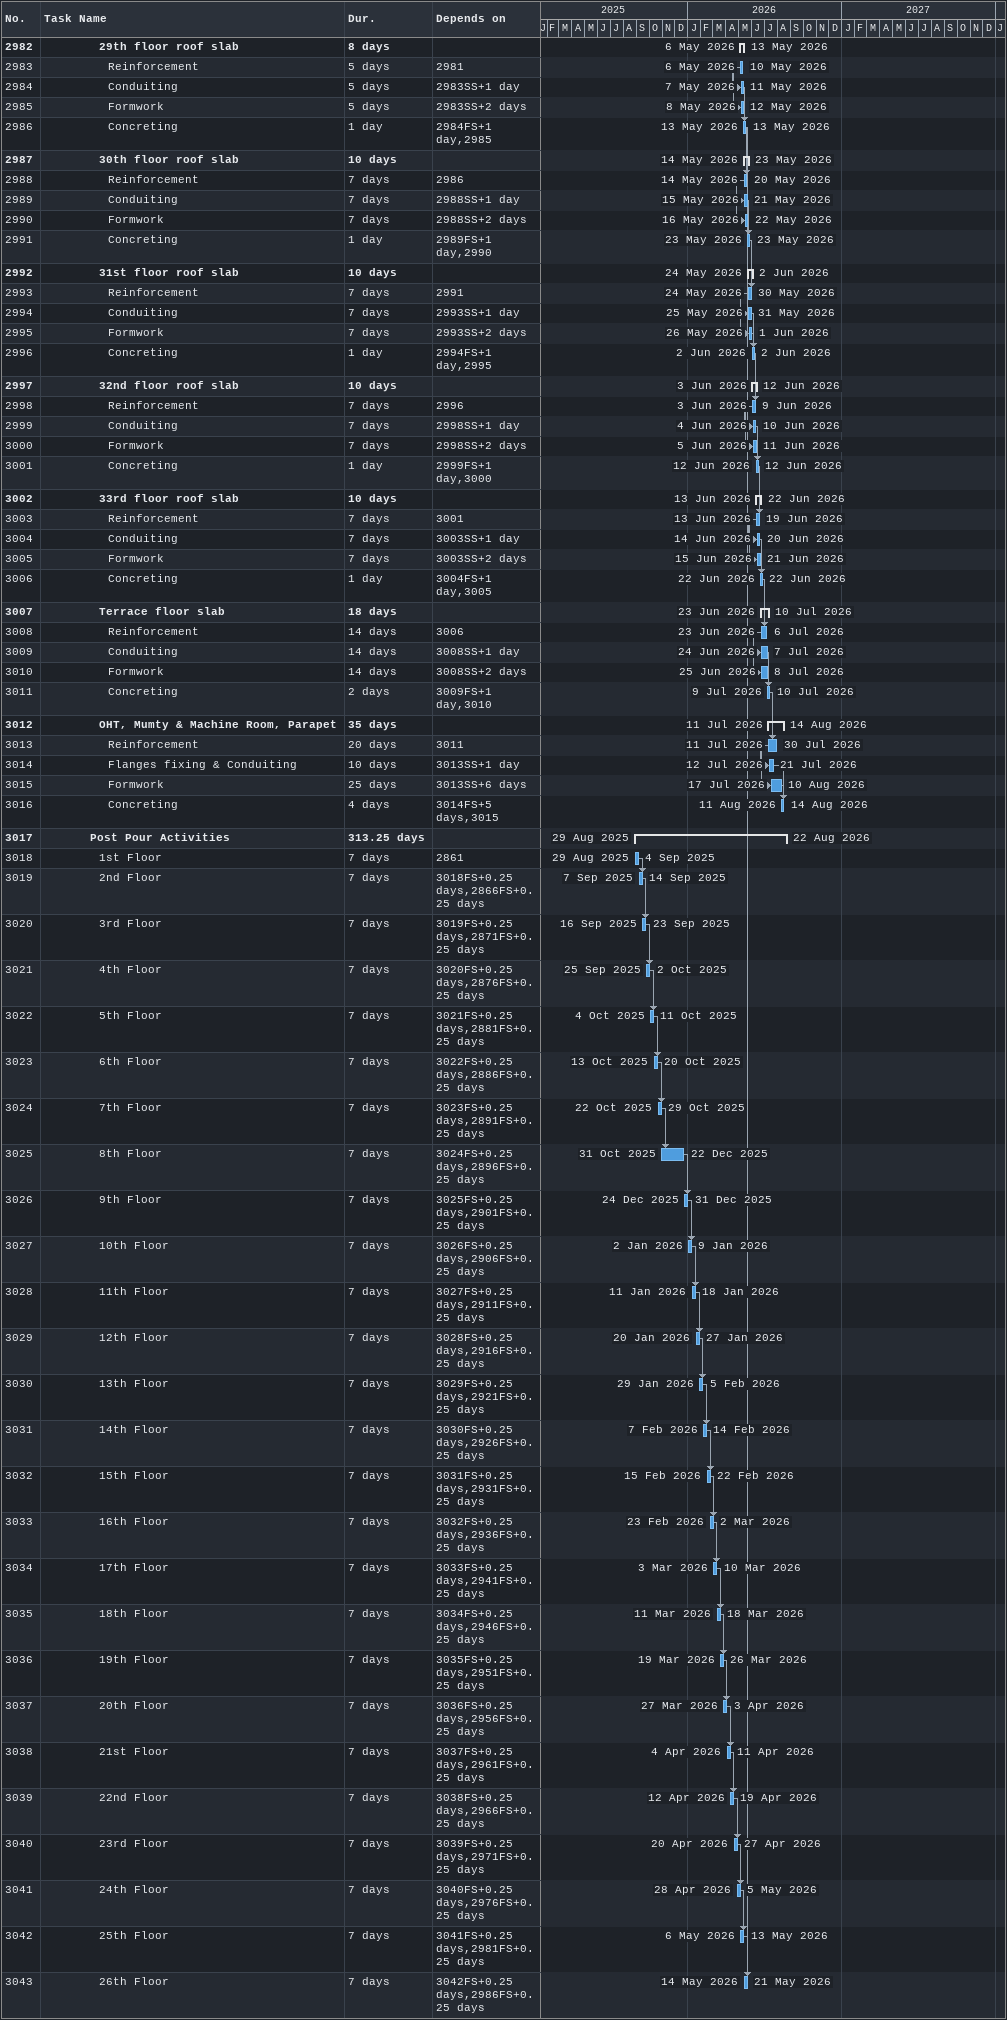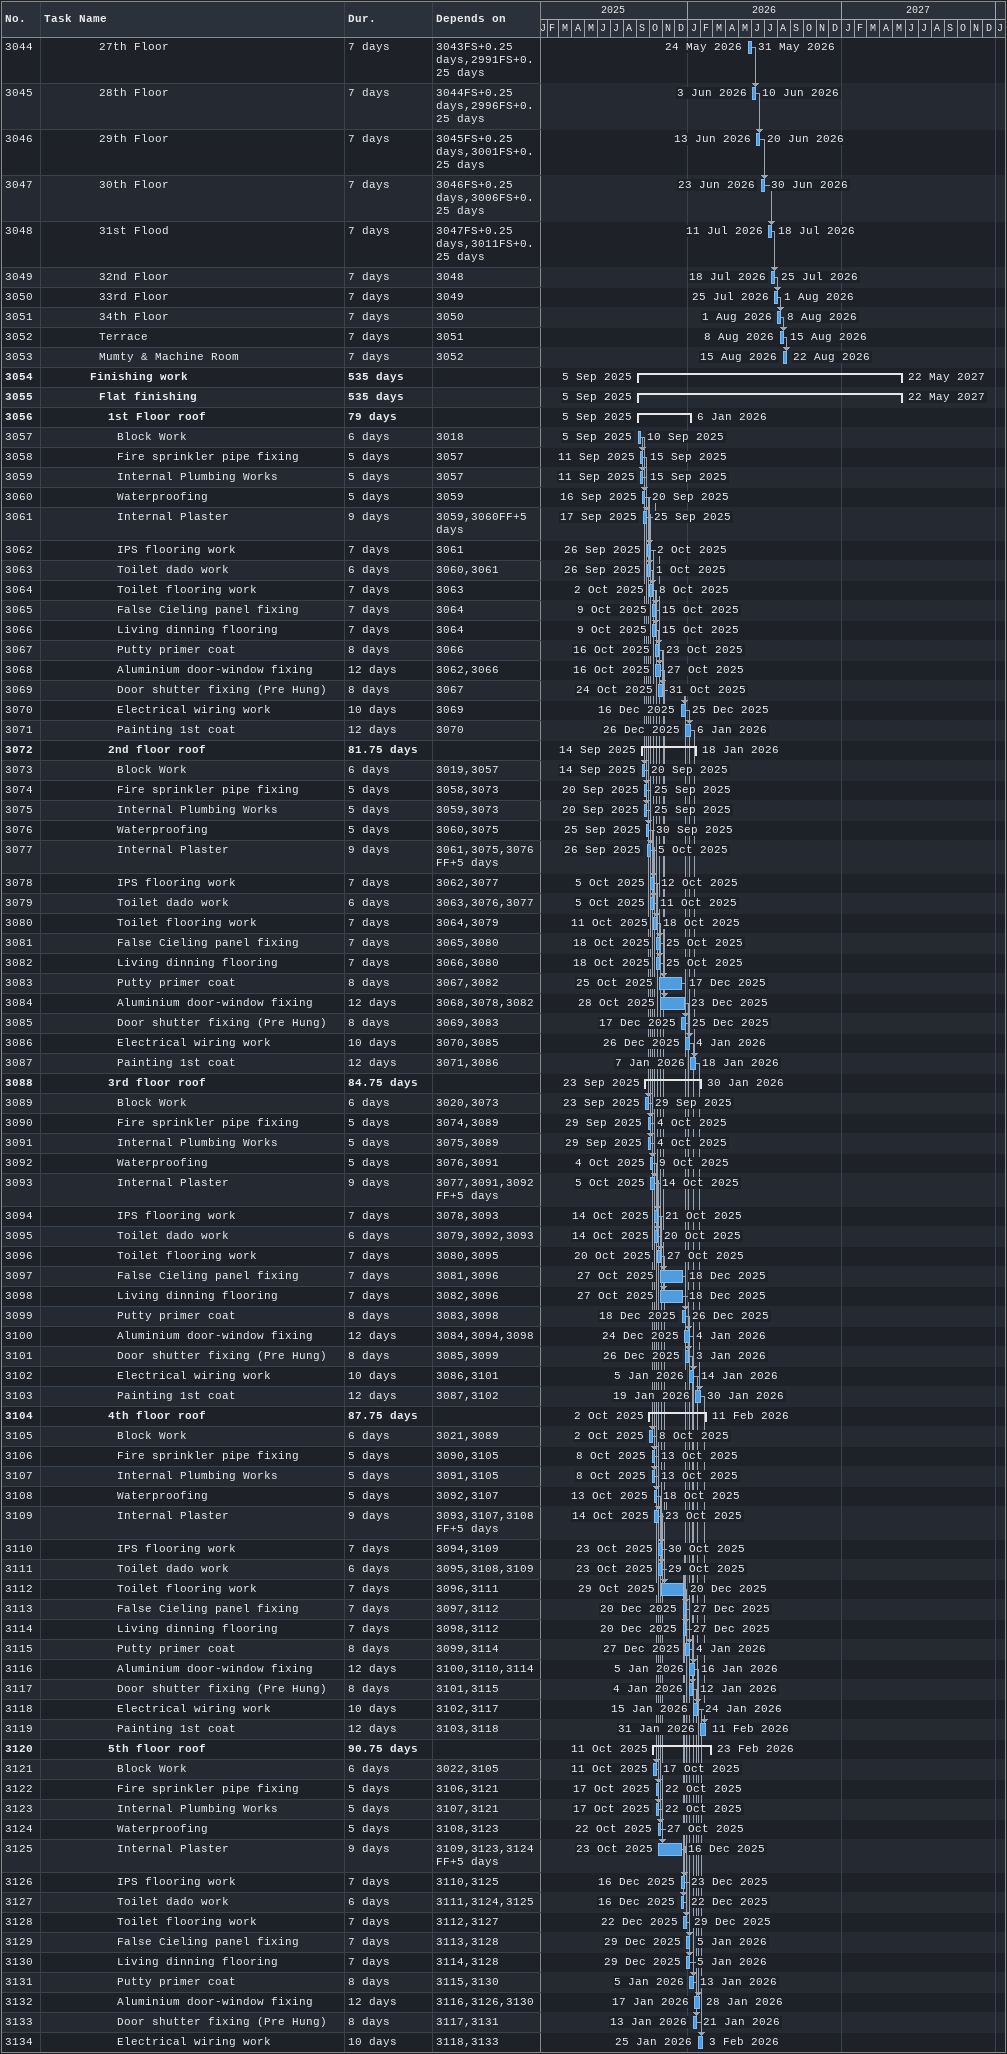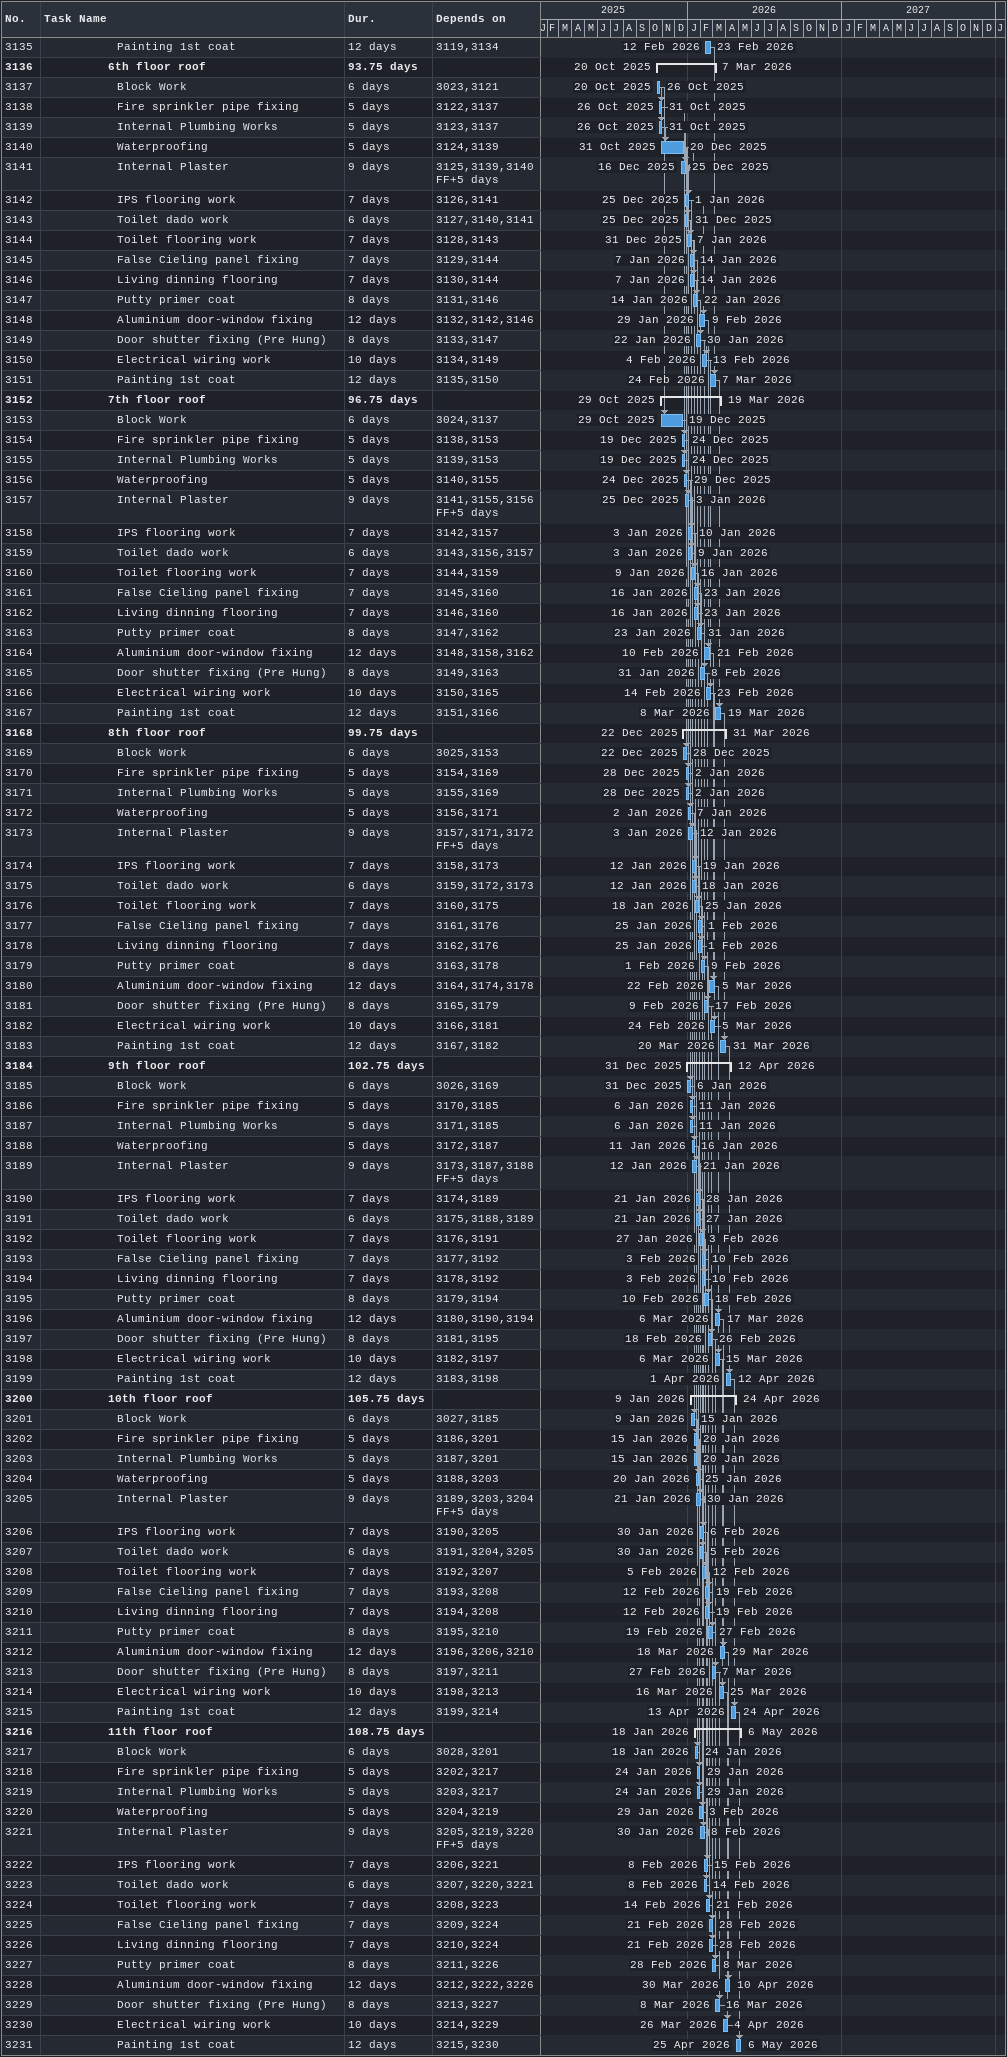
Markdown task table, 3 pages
| ID | Level | Task | Duration | Start | Finish | Predecessors |
|---|---|---|---|---|---|---|
| 2982 | 7 | **29th floor roof slab** | 8d | 2026-05-06 | 2026-05-13 |  |
| 2983 | 8 | Reinforcement | 5d | 2026-05-06 | 2026-05-10 | 2981 |
| 2984 | 8 | Conduiting | 5d | 2026-05-07 | 2026-05-11 | 2983SS+1d |
| 2985 | 8 | Formwork | 5d | 2026-05-08 | 2026-05-12 | 2983SS+2d |
| 2986 | 8 | Concreting | 1d | 2026-05-13 | 2026-05-13 | 2984FS+1d, 2985 |
| 2987 | 7 | **30th floor roof slab** | 10d | 2026-05-14 | 2026-05-23 |  |
| 2988 | 8 | Reinforcement | 7d | 2026-05-14 | 2026-05-20 | 2986 |
| 2989 | 8 | Conduiting | 7d | 2026-05-15 | 2026-05-21 | 2988SS+1d |
| 2990 | 8 | Formwork | 7d | 2026-05-16 | 2026-05-22 | 2988SS+2d |
| 2991 | 8 | Concreting | 1d | 2026-05-23 | 2026-05-23 | 2989FS+1d, 2990 |
| 2992 | 7 | **31st floor roof slab** | 10d | 2026-05-24 | 2026-06-02 |  |
| 2993 | 8 | Reinforcement | 7d | 2026-05-24 | 2026-05-30 | 2991 |
| 2994 | 8 | Conduiting | 7d | 2026-05-25 | 2026-05-31 | 2993SS+1d |
| 2995 | 8 | Formwork | 7d | 2026-05-26 | 2026-06-01 | 2993SS+2d |
| 2996 | 8 | Concreting | 1d | 2026-06-02 | 2026-06-02 | 2994FS+1d, 2995 |
| 2997 | 7 | **32nd floor roof slab** | 10d | 2026-06-03 | 2026-06-12 |  |
| 2998 | 8 | Reinforcement | 7d | 2026-06-03 | 2026-06-09 | 2996 |
| 2999 | 8 | Conduiting | 7d | 2026-06-04 | 2026-06-10 | 2998SS+1d |
| 3000 | 8 | Formwork | 7d | 2026-06-05 | 2026-06-11 | 2998SS+2d |
| 3001 | 8 | Concreting | 1d | 2026-06-12 | 2026-06-12 | 2999FS+1d, 3000 |
| 3002 | 7 | **33rd floor roof slab** | 10d | 2026-06-13 | 2026-06-22 |  |
| 3003 | 8 | Reinforcement | 7d | 2026-06-13 | 2026-06-19 | 3001 |
| 3004 | 8 | Conduiting | 7d | 2026-06-14 | 2026-06-20 | 3003SS+1d |
| 3005 | 8 | Formwork | 7d | 2026-06-15 | 2026-06-21 | 3003SS+2d |
| 3006 | 8 | Concreting | 1d | 2026-06-22 | 2026-06-22 | 3004FS+1d, 3005 |
| 3007 | 7 | **Terrace floor slab** | 18d | 2026-06-23 | 2026-07-10 |  |
| 3008 | 8 | Reinforcement | 14d | 2026-06-23 | 2026-07-06 | 3006 |
| 3009 | 8 | Conduiting | 14d | 2026-06-24 | 2026-07-07 | 3008SS+1d |
| 3010 | 8 | Formwork | 14d | 2026-06-25 | 2026-07-08 | 3008SS+2d |
| 3011 | 8 | Concreting | 2d | 2026-07-09 | 2026-07-10 | 3009FS+1d, 3010 |
| 3012 | 7 | **OHT, Mumty & Machine Room, Parapet** | 35d | 2026-07-11 | 2026-08-14 |  |
| 3013 | 8 | Reinforcement | 20d | 2026-07-11 | 2026-07-30 | 3011 |
| 3014 | 8 | Flanges fixing & Conduiting | 10d | 2026-07-12 | 2026-07-21 | 3013SS+1d |
| 3015 | 8 | Formwork | 25d | 2026-07-17 | 2026-08-10 | 3013SS+6d |
| 3016 | 8 | Concreting | 4d | 2026-08-11 | 2026-08-14 | 3014FS+5d, 3015 |
| 3017 | 6 | **Post Pour Activities** | 313.25d | 2025-08-29 | 2026-08-22 |  |
| 3018 | 7 | 1st Floor | 7d | 2025-08-29 | 2025-09-04 | 2861 |
| 3019 | 7 | 2nd Floor | 7d | 2025-09-07 | 2025-09-14 | 3018FS+0.25d, 2866FS+0.25d |
| 3020 | 7 | 3rd Floor | 7d | 2025-09-16 | 2025-09-23 | 3019FS+0.25d, 2871FS+0.25d |
| 3021 | 7 | 4th Floor | 7d | 2025-09-25 | 2025-10-02 | 3020FS+0.25d, 2876FS+0.25d |
| 3022 | 7 | 5th Floor | 7d | 2025-10-04 | 2025-10-11 | 3021FS+0.25d, 2881FS+0.25d |
| 3023 | 7 | 6th Floor | 7d | 2025-10-13 | 2025-10-20 | 3022FS+0.25d, 2886FS+0.25d |
| 3024 | 7 | 7th Floor | 7d | 2025-10-22 | 2025-10-29 | 3023FS+0.25d, 2891FS+0.25d |
| 3025 | 7 | 8th Floor | 7d | 2025-10-31 | 2025-12-22 | 3024FS+0.25d, 2896FS+0.25d |
| 3026 | 7 | 9th Floor | 7d | 2025-12-24 | 2025-12-31 | 3025FS+0.25d, 2901FS+0.25d |
| 3027 | 7 | 10th Floor | 7d | 2026-01-02 | 2026-01-09 | 3026FS+0.25d, 2906FS+0.25d |
| 3028 | 7 | 11th Floor | 7d | 2026-01-11 | 2026-01-18 | 3027FS+0.25d, 2911FS+0.25d |
| 3029 | 7 | 12th Floor | 7d | 2026-01-20 | 2026-01-27 | 3028FS+0.25d, 2916FS+0.25d |
| 3030 | 7 | 13th Floor | 7d | 2026-01-29 | 2026-02-05 | 3029FS+0.25d, 2921FS+0.25d |
| 3031 | 7 | 14th Floor | 7d | 2026-02-07 | 2026-02-14 | 3030FS+0.25d, 2926FS+0.25d |
| 3032 | 7 | 15th Floor | 7d | 2026-02-15 | 2026-02-22 | 3031FS+0.25d, 2931FS+0.25d |
| 3033 | 7 | 16th Floor | 7d | 2026-02-23 | 2026-03-02 | 3032FS+0.25d, 2936FS+0.25d |
| 3034 | 7 | 17th Floor | 7d | 2026-03-03 | 2026-03-10 | 3033FS+0.25d, 2941FS+0.25d |
| 3035 | 7 | 18th Floor | 7d | 2026-03-11 | 2026-03-18 | 3034FS+0.25d, 2946FS+0.25d |
| 3036 | 7 | 19th Floor | 7d | 2026-03-19 | 2026-03-26 | 3035FS+0.25d, 2951FS+0.25d |
| 3037 | 7 | 20th Floor | 7d | 2026-03-27 | 2026-04-03 | 3036FS+0.25d, 2956FS+0.25d |
| 3038 | 7 | 21st Floor | 7d | 2026-04-04 | 2026-04-11 | 3037FS+0.25d, 2961FS+0.25d |
| 3039 | 7 | 22nd Floor | 7d | 2026-04-12 | 2026-04-19 | 3038FS+0.25d, 2966FS+0.25d |
| 3040 | 7 | 23rd Floor | 7d | 2026-04-20 | 2026-04-27 | 3039FS+0.25d, 2971FS+0.25d |
| 3041 | 7 | 24th Floor | 7d | 2026-04-28 | 2026-05-05 | 3040FS+0.25d, 2976FS+0.25d |
| 3042 | 7 | 25th Floor | 7d | 2026-05-06 | 2026-05-13 | 3041FS+0.25d, 2981FS+0.25d |
| 3043 | 7 | 26th Floor | 7d | 2026-05-14 | 2026-05-21 | 3042FS+0.25d, 2986FS+0.25d |
| 3044 | 7 | 27th Floor | 7d | 2026-05-24 | 2026-05-31 | 3043FS+0.25d, 2991FS+0.25d |
| 3045 | 7 | 28th Floor | 7d | 2026-06-03 | 2026-06-10 | 3044FS+0.25d, 2996FS+0.25d |
| 3046 | 7 | 29th Floor | 7d | 2026-06-13 | 2026-06-20 | 3045FS+0.25d, 3001FS+0.25d |
| 3047 | 7 | 30th Floor | 7d | 2026-06-23 | 2026-06-30 | 3046FS+0.25d, 3006FS+0.25d |
| 3048 | 7 | 31st Flood | 7d | 2026-07-11 | 2026-07-18 | 3047FS+0.25d, 3011FS+0.25d |
| 3049 | 7 | 32nd Floor | 7d | 2026-07-18 | 2026-07-25 | 3048 |
| 3050 | 7 | 33rd Floor | 7d | 2026-07-25 | 2026-08-01 | 3049 |
| 3051 | 7 | 34th Floor | 7d | 2026-08-01 | 2026-08-08 | 3050 |
| 3052 | 7 | Terrace | 7d | 2026-08-08 | 2026-08-15 | 3051 |
| 3053 | 7 | Mumty & Machine Room | 7d | 2026-08-15 | 2026-08-22 | 3052 |
| 3054 | 6 | **Finishing work** | 535d | 2025-09-05 | 2027-05-22 |  |
| 3055 | 7 | **Flat finishing** | 535d | 2025-09-05 | 2027-05-22 |  |
| 3056 | 8 | **1st Floor roof** | 79d | 2025-09-05 | 2026-01-06 |  |
| 3057 | 9 | Block Work | 6d | 2025-09-05 | 2025-09-10 | 3018 |
| 3058 | 9 | Fire sprinkler pipe fixing | 5d | 2025-09-11 | 2025-09-15 | 3057 |
| 3059 | 9 | Internal Plumbing Works | 5d | 2025-09-11 | 2025-09-15 | 3057 |
| 3060 | 9 | Waterproofing | 5d | 2025-09-16 | 2025-09-20 | 3059 |
| 3061 | 9 | Internal Plaster | 9d | 2025-09-17 | 2025-09-25 | 3059, 3060FF+5d |
| 3062 | 9 | IPS flooring work | 7d | 2025-09-26 | 2025-10-02 | 3061 |
| 3063 | 9 | Toilet dado work | 6d | 2025-09-26 | 2025-10-01 | 3060, 3061 |
| 3064 | 9 | Toilet flooring work | 7d | 2025-10-02 | 2025-10-08 | 3063 |
| 3065 | 9 | False Cieling panel fixing | 7d | 2025-10-09 | 2025-10-15 | 3064 |
| 3066 | 9 | Living dinning flooring | 7d | 2025-10-09 | 2025-10-15 | 3064 |
| 3067 | 9 | Putty primer coat | 8d | 2025-10-16 | 2025-10-23 | 3066 |
| 3068 | 9 | Aluminium door-window fixing | 12d | 2025-10-16 | 2025-10-27 | 3062, 3066 |
| 3069 | 9 | Door shutter fixing (Pre Hung) | 8d | 2025-10-24 | 2025-10-31 | 3067 |
| 3070 | 9 | Electrical wiring work | 10d | 2025-12-16 | 2025-12-25 | 3069 |
| 3071 | 9 | Painting 1st coat | 12d | 2025-12-26 | 2026-01-06 | 3070 |
| 3072 | 8 | **2nd floor roof** | 81.75d | 2025-09-14 | 2026-01-18 |  |
| 3073 | 9 | Block Work | 6d | 2025-09-14 | 2025-09-20 | 3019, 3057 |
| 3074 | 9 | Fire sprinkler pipe fixing | 5d | 2025-09-20 | 2025-09-25 | 3058, 3073 |
| 3075 | 9 | Internal Plumbing Works | 5d | 2025-09-20 | 2025-09-25 | 3059, 3073 |
| 3076 | 9 | Waterproofing | 5d | 2025-09-25 | 2025-09-30 | 3060, 3075 |
| 3077 | 9 | Internal Plaster | 9d | 2025-09-26 | 2025-10-05 | 3061, 3075, 3076FF+5d |
| 3078 | 9 | IPS flooring work | 7d | 2025-10-05 | 2025-10-12 | 3062, 3077 |
| 3079 | 9 | Toilet dado work | 6d | 2025-10-05 | 2025-10-11 | 3063, 3076, 3077 |
| 3080 | 9 | Toilet flooring work | 7d | 2025-10-11 | 2025-10-18 | 3064, 3079 |
| 3081 | 9 | False Cieling panel fixing | 7d | 2025-10-18 | 2025-10-25 | 3065, 3080 |
| 3082 | 9 | Living dinning flooring | 7d | 2025-10-18 | 2025-10-25 | 3066, 3080 |
| 3083 | 9 | Putty primer coat | 8d | 2025-10-25 | 2025-12-17 | 3067, 3082 |
| 3084 | 9 | Aluminium door-window fixing | 12d | 2025-10-28 | 2025-12-23 | 3068, 3078, 3082 |
| 3085 | 9 | Door shutter fixing (Pre Hung) | 8d | 2025-12-17 | 2025-12-25 | 3069, 3083 |
| 3086 | 9 | Electrical wiring work | 10d | 2025-12-26 | 2026-01-04 | 3070, 3085 |
| 3087 | 9 | Painting 1st coat | 12d | 2026-01-07 | 2026-01-18 | 3071, 3086 |
| 3088 | 8 | **3rd floor roof** | 84.75d | 2025-09-23 | 2026-01-30 |  |
| 3089 | 9 | Block Work | 6d | 2025-09-23 | 2025-09-29 | 3020, 3073 |
| 3090 | 9 | Fire sprinkler pipe fixing | 5d | 2025-09-29 | 2025-10-04 | 3074, 3089 |
| 3091 | 9 | Internal Plumbing Works | 5d | 2025-09-29 | 2025-10-04 | 3075, 3089 |
| 3092 | 9 | Waterproofing | 5d | 2025-10-04 | 2025-10-09 | 3076, 3091 |
| 3093 | 9 | Internal Plaster | 9d | 2025-10-05 | 2025-10-14 | 3077, 3091, 3092FF+5d |
| 3094 | 9 | IPS flooring work | 7d | 2025-10-14 | 2025-10-21 | 3078, 3093 |
| 3095 | 9 | Toilet dado work | 6d | 2025-10-14 | 2025-10-20 | 3079, 3092, 3093 |
| 3096 | 9 | Toilet flooring work | 7d | 2025-10-20 | 2025-10-27 | 3080, 3095 |
| 3097 | 9 | False Cieling panel fixing | 7d | 2025-10-27 | 2025-12-18 | 3081, 3096 |
| 3098 | 9 | Living dinning flooring | 7d | 2025-10-27 | 2025-12-18 | 3082, 3096 |
| 3099 | 9 | Putty primer coat | 8d | 2025-12-18 | 2025-12-26 | 3083, 3098 |
| 3100 | 9 | Aluminium door-window fixing | 12d | 2025-12-24 | 2026-01-04 | 3084, 3094, 3098 |
| 3101 | 9 | Door shutter fixing (Pre Hung) | 8d | 2025-12-26 | 2026-01-03 | 3085, 3099 |
| 3102 | 9 | Electrical wiring work | 10d | 2026-01-05 | 2026-01-14 | 3086, 3101 |
| 3103 | 9 | Painting 1st coat | 12d | 2026-01-19 | 2026-01-30 | 3087, 3102 |
| 3104 | 8 | **4th floor roof** | 87.75d | 2025-10-02 | 2026-02-11 |  |
| 3105 | 9 | Block Work | 6d | 2025-10-02 | 2025-10-08 | 3021, 3089 |
| 3106 | 9 | Fire sprinkler pipe fixing | 5d | 2025-10-08 | 2025-10-13 | 3090, 3105 |
| 3107 | 9 | Internal Plumbing Works | 5d | 2025-10-08 | 2025-10-13 | 3091, 3105 |
| 3108 | 9 | Waterproofing | 5d | 2025-10-13 | 2025-10-18 | 3092, 3107 |
| 3109 | 9 | Internal Plaster | 9d | 2025-10-14 | 2025-10-23 | 3093, 3107, 3108FF+5d |
| 3110 | 9 | IPS flooring work | 7d | 2025-10-23 | 2025-10-30 | 3094, 3109 |
| 3111 | 9 | Toilet dado work | 6d | 2025-10-23 | 2025-10-29 | 3095, 3108, 3109 |
| 3112 | 9 | Toilet flooring work | 7d | 2025-10-29 | 2025-12-20 | 3096, 3111 |
| 3113 | 9 | False Cieling panel fixing | 7d | 2025-12-20 | 2025-12-27 | 3097, 3112 |
| 3114 | 9 | Living dinning flooring | 7d | 2025-12-20 | 2025-12-27 | 3098, 3112 |
| 3115 | 9 | Putty primer coat | 8d | 2025-12-27 | 2026-01-04 | 3099, 3114 |
| 3116 | 9 | Aluminium door-window fixing | 12d | 2026-01-05 | 2026-01-16 | 3100, 3110, 3114 |
| 3117 | 9 | Door shutter fixing (Pre Hung) | 8d | 2026-01-04 | 2026-01-12 | 3101, 3115 |
| 3118 | 9 | Electrical wiring work | 10d | 2026-01-15 | 2026-01-24 | 3102, 3117 |
| 3119 | 9 | Painting 1st coat | 12d | 2026-01-31 | 2026-02-11 | 3103, 3118 |
| 3120 | 8 | **5th floor roof** | 90.75d | 2025-10-11 | 2026-02-23 |  |
| 3121 | 9 | Block Work | 6d | 2025-10-11 | 2025-10-17 | 3022, 3105 |
| 3122 | 9 | Fire sprinkler pipe fixing | 5d | 2025-10-17 | 2025-10-22 | 3106, 3121 |
| 3123 | 9 | Internal Plumbing Works | 5d | 2025-10-17 | 2025-10-22 | 3107, 3121 |
| 3124 | 9 | Waterproofing | 5d | 2025-10-22 | 2025-10-27 | 3108, 3123 |
| 3125 | 9 | Internal Plaster | 9d | 2025-10-23 | 2025-12-16 | 3109, 3123, 3124FF+5d |
| 3126 | 9 | IPS flooring work | 7d | 2025-12-16 | 2025-12-23 | 3110, 3125 |
| 3127 | 9 | Toilet dado work | 6d | 2025-12-16 | 2025-12-22 | 3111, 3124, 3125 |
| 3128 | 9 | Toilet flooring work | 7d | 2025-12-22 | 2025-12-29 | 3112, 3127 |
| 3129 | 9 | False Cieling panel fixing | 7d | 2025-12-29 | 2026-01-05 | 3113, 3128 |
| 3130 | 9 | Living dinning flooring | 7d | 2025-12-29 | 2026-01-05 | 3114, 3128 |
| 3131 | 9 | Putty primer coat | 8d | 2026-01-05 | 2026-01-13 | 3115, 3130 |
| 3132 | 9 | Aluminium door-window fixing | 12d | 2026-01-17 | 2026-01-28 | 3116, 3126, 3130 |
| 3133 | 9 | Door shutter fixing (Pre Hung) | 8d | 2026-01-13 | 2026-01-21 | 3117, 3131 |
| 3134 | 9 | Electrical wiring work | 10d | 2026-01-25 | 2026-02-03 | 3118, 3133 |
| 3135 | 9 | Painting 1st coat | 12d | 2026-02-12 | 2026-02-23 | 3119, 3134 |
| 3136 | 8 | **6th floor roof** | 93.75d | 2025-10-20 | 2026-03-07 |  |
| 3137 | 9 | Block Work | 6d | 2025-10-20 | 2025-10-26 | 3023, 3121 |
| 3138 | 9 | Fire sprinkler pipe fixing | 5d | 2025-10-26 | 2025-10-31 | 3122, 3137 |
| 3139 | 9 | Internal Plumbing Works | 5d | 2025-10-26 | 2025-10-31 | 3123, 3137 |
| 3140 | 9 | Waterproofing | 5d | 2025-10-31 | 2025-12-20 | 3124, 3139 |
| 3141 | 9 | Internal Plaster | 9d | 2025-12-16 | 2025-12-25 | 3125, 3139, 3140FF+5d |
| 3142 | 9 | IPS flooring work | 7d | 2025-12-25 | 2026-01-01 | 3126, 3141 |
| 3143 | 9 | Toilet dado work | 6d | 2025-12-25 | 2025-12-31 | 3127, 3140, 3141 |
| 3144 | 9 | Toilet flooring work | 7d | 2025-12-31 | 2026-01-07 | 3128, 3143 |
| 3145 | 9 | False Cieling panel fixing | 7d | 2026-01-07 | 2026-01-14 | 3129, 3144 |
| 3146 | 9 | Living dinning flooring | 7d | 2026-01-07 | 2026-01-14 | 3130, 3144 |
| 3147 | 9 | Putty primer coat | 8d | 2026-01-14 | 2026-01-22 | 3131, 3146 |
| 3148 | 9 | Aluminium door-window fixing | 12d | 2026-01-29 | 2026-02-09 | 3132, 3142, 3146 |
| 3149 | 9 | Door shutter fixing (Pre Hung) | 8d | 2026-01-22 | 2026-01-30 | 3133, 3147 |
| 3150 | 9 | Electrical wiring work | 10d | 2026-02-04 | 2026-02-13 | 3134, 3149 |
| 3151 | 9 | Painting 1st coat | 12d | 2026-02-24 | 2026-03-07 | 3135, 3150 |
| 3152 | 8 | **7th floor roof** | 96.75d | 2025-10-29 | 2026-03-19 |  |
| 3153 | 9 | Block Work | 6d | 2025-10-29 | 2025-12-19 | 3024, 3137 |
| 3154 | 9 | Fire sprinkler pipe fixing | 5d | 2025-12-19 | 2025-12-24 | 3138, 3153 |
| 3155 | 9 | Internal Plumbing Works | 5d | 2025-12-19 | 2025-12-24 | 3139, 3153 |
| 3156 | 9 | Waterproofing | 5d | 2025-12-24 | 2025-12-29 | 3140, 3155 |
| 3157 | 9 | Internal Plaster | 9d | 2025-12-25 | 2026-01-03 | 3141, 3155, 3156FF+5d |
| 3158 | 9 | IPS flooring work | 7d | 2026-01-03 | 2026-01-10 | 3142, 3157 |
| 3159 | 9 | Toilet dado work | 6d | 2026-01-03 | 2026-01-09 | 3143, 3156, 3157 |
| 3160 | 9 | Toilet flooring work | 7d | 2026-01-09 | 2026-01-16 | 3144, 3159 |
| 3161 | 9 | False Cieling panel fixing | 7d | 2026-01-16 | 2026-01-23 | 3145, 3160 |
| 3162 | 9 | Living dinning flooring | 7d | 2026-01-16 | 2026-01-23 | 3146, 3160 |
| 3163 | 9 | Putty primer coat | 8d | 2026-01-23 | 2026-01-31 | 3147, 3162 |
| 3164 | 9 | Aluminium door-window fixing | 12d | 2026-02-10 | 2026-02-21 | 3148, 3158, 3162 |
| 3165 | 9 | Door shutter fixing (Pre Hung) | 8d | 2026-01-31 | 2026-02-08 | 3149, 3163 |
| 3166 | 9 | Electrical wiring work | 10d | 2026-02-14 | 2026-02-23 | 3150, 3165 |
| 3167 | 9 | Painting 1st coat | 12d | 2026-03-08 | 2026-03-19 | 3151, 3166 |
| 3168 | 8 | **8th floor roof** | 99.75d | 2025-12-22 | 2026-03-31 |  |
| 3169 | 9 | Block Work | 6d | 2025-12-22 | 2025-12-28 | 3025, 3153 |
| 3170 | 9 | Fire sprinkler pipe fixing | 5d | 2025-12-28 | 2026-01-02 | 3154, 3169 |
| 3171 | 9 | Internal Plumbing Works | 5d | 2025-12-28 | 2026-01-02 | 3155, 3169 |
| 3172 | 9 | Waterproofing | 5d | 2026-01-02 | 2026-01-07 | 3156, 3171 |
| 3173 | 9 | Internal Plaster | 9d | 2026-01-03 | 2026-01-12 | 3157, 3171, 3172FF+5d |
| 3174 | 9 | IPS flooring work | 7d | 2026-01-12 | 2026-01-19 | 3158, 3173 |
| 3175 | 9 | Toilet dado work | 6d | 2026-01-12 | 2026-01-18 | 3159, 3172, 3173 |
| 3176 | 9 | Toilet flooring work | 7d | 2026-01-18 | 2026-01-25 | 3160, 3175 |
| 3177 | 9 | False Cieling panel fixing | 7d | 2026-01-25 | 2026-02-01 | 3161, 3176 |
| 3178 | 9 | Living dinning flooring | 7d | 2026-01-25 | 2026-02-01 | 3162, 3176 |
| 3179 | 9 | Putty primer coat | 8d | 2026-02-01 | 2026-02-09 | 3163, 3178 |
| 3180 | 9 | Aluminium door-window fixing | 12d | 2026-02-22 | 2026-03-05 | 3164, 3174, 3178 |
| 3181 | 9 | Door shutter fixing (Pre Hung) | 8d | 2026-02-09 | 2026-02-17 | 3165, 3179 |
| 3182 | 9 | Electrical wiring work | 10d | 2026-02-24 | 2026-03-05 | 3166, 3181 |
| 3183 | 9 | Painting 1st coat | 12d | 2026-03-20 | 2026-03-31 | 3167, 3182 |
| 3184 | 8 | **9th floor roof** | 102.75d | 2025-12-31 | 2026-04-12 |  |
| 3185 | 9 | Block Work | 6d | 2025-12-31 | 2026-01-06 | 3026, 3169 |
| 3186 | 9 | Fire sprinkler pipe fixing | 5d | 2026-01-06 | 2026-01-11 | 3170, 3185 |
| 3187 | 9 | Internal Plumbing Works | 5d | 2026-01-06 | 2026-01-11 | 3171, 3185 |
| 3188 | 9 | Waterproofing | 5d | 2026-01-11 | 2026-01-16 | 3172, 3187 |
| 3189 | 9 | Internal Plaster | 9d | 2026-01-12 | 2026-01-21 | 3173, 3187, 3188FF+5d |
| 3190 | 9 | IPS flooring work | 7d | 2026-01-21 | 2026-01-28 | 3174, 3189 |
| 3191 | 9 | Toilet dado work | 6d | 2026-01-21 | 2026-01-27 | 3175, 3188, 3189 |
| 3192 | 9 | Toilet flooring work | 7d | 2026-01-27 | 2026-02-03 | 3176, 3191 |
| 3193 | 9 | False Cieling panel fixing | 7d | 2026-02-03 | 2026-02-10 | 3177, 3192 |
| 3194 | 9 | Living dinning flooring | 7d | 2026-02-03 | 2026-02-10 | 3178, 3192 |
| 3195 | 9 | Putty primer coat | 8d | 2026-02-10 | 2026-02-18 | 3179, 3194 |
| 3196 | 9 | Aluminium door-window fixing | 12d | 2026-03-06 | 2026-03-17 | 3180, 3190, 3194 |
| 3197 | 9 | Door shutter fixing (Pre Hung) | 8d | 2026-02-18 | 2026-02-26 | 3181, 3195 |
| 3198 | 9 | Electrical wiring work | 10d | 2026-03-06 | 2026-03-15 | 3182, 3197 |
| 3199 | 9 | Painting 1st coat | 12d | 2026-04-01 | 2026-04-12 | 3183, 3198 |
| 3200 | 8 | **10th floor roof** | 105.75d | 2026-01-09 | 2026-04-24 |  |
| 3201 | 9 | Block Work | 6d | 2026-01-09 | 2026-01-15 | 3027, 3185 |
| 3202 | 9 | Fire sprinkler pipe fixing | 5d | 2026-01-15 | 2026-01-20 | 3186, 3201 |
| 3203 | 9 | Internal Plumbing Works | 5d | 2026-01-15 | 2026-01-20 | 3187, 3201 |
| 3204 | 9 | Waterproofing | 5d | 2026-01-20 | 2026-01-25 | 3188, 3203 |
| 3205 | 9 | Internal Plaster | 9d | 2026-01-21 | 2026-01-30 | 3189, 3203, 3204FF+5d |
| 3206 | 9 | IPS flooring work | 7d | 2026-01-30 | 2026-02-06 | 3190, 3205 |
| 3207 | 9 | Toilet dado work | 6d | 2026-01-30 | 2026-02-05 | 3191, 3204, 3205 |
| 3208 | 9 | Toilet flooring work | 7d | 2026-02-05 | 2026-02-12 | 3192, 3207 |
| 3209 | 9 | False Cieling panel fixing | 7d | 2026-02-12 | 2026-02-19 | 3193, 3208 |
| 3210 | 9 | Living dinning flooring | 7d | 2026-02-12 | 2026-02-19 | 3194, 3208 |
| 3211 | 9 | Putty primer coat | 8d | 2026-02-19 | 2026-02-27 | 3195, 3210 |
| 3212 | 9 | Aluminium door-window fixing | 12d | 2026-03-18 | 2026-03-29 | 3196, 3206, 3210 |
| 3213 | 9 | Door shutter fixing (Pre Hung) | 8d | 2026-02-27 | 2026-03-07 | 3197, 3211 |
| 3214 | 9 | Electrical wiring work | 10d | 2026-03-16 | 2026-03-25 | 3198, 3213 |
| 3215 | 9 | Painting 1st coat | 12d | 2026-04-13 | 2026-04-24 | 3199, 3214 |
| 3216 | 8 | **11th floor roof** | 108.75d | 2026-01-18 | 2026-05-06 |  |
| 3217 | 9 | Block Work | 6d | 2026-01-18 | 2026-01-24 | 3028, 3201 |
| 3218 | 9 | Fire sprinkler pipe fixing | 5d | 2026-01-24 | 2026-01-29 | 3202, 3217 |
| 3219 | 9 | Internal Plumbing Works | 5d | 2026-01-24 | 2026-01-29 | 3203, 3217 |
| 3220 | 9 | Waterproofing | 5d | 2026-01-29 | 2026-02-03 | 3204, 3219 |
| 3221 | 9 | Internal Plaster | 9d | 2026-01-30 | 2026-02-08 | 3205, 3219, 3220FF+5d |
| 3222 | 9 | IPS flooring work | 7d | 2026-02-08 | 2026-02-15 | 3206, 3221 |
| 3223 | 9 | Toilet dado work | 6d | 2026-02-08 | 2026-02-14 | 3207, 3220, 3221 |
| 3224 | 9 | Toilet flooring work | 7d | 2026-02-14 | 2026-02-21 | 3208, 3223 |
| 3225 | 9 | False Cieling panel fixing | 7d | 2026-02-21 | 2026-02-28 | 3209, 3224 |
| 3226 | 9 | Living dinning flooring | 7d | 2026-02-21 | 2026-02-28 | 3210, 3224 |
| 3227 | 9 | Putty primer coat | 8d | 2026-02-28 | 2026-03-08 | 3211, 3226 |
| 3228 | 9 | Aluminium door-window fixing | 12d | 2026-03-30 | 2026-04-10 | 3212, 3222, 3226 |
| 3229 | 9 | Door shutter fixing (Pre Hung) | 8d | 2026-03-08 | 2026-03-16 | 3213, 3227 |
| 3230 | 9 | Electrical wiring work | 10d | 2026-03-26 | 2026-04-04 | 3214, 3229 |
| 3231 | 9 | Painting 1st coat | 12d | 2026-04-25 | 2026-05-06 | 3215, 3230 |
